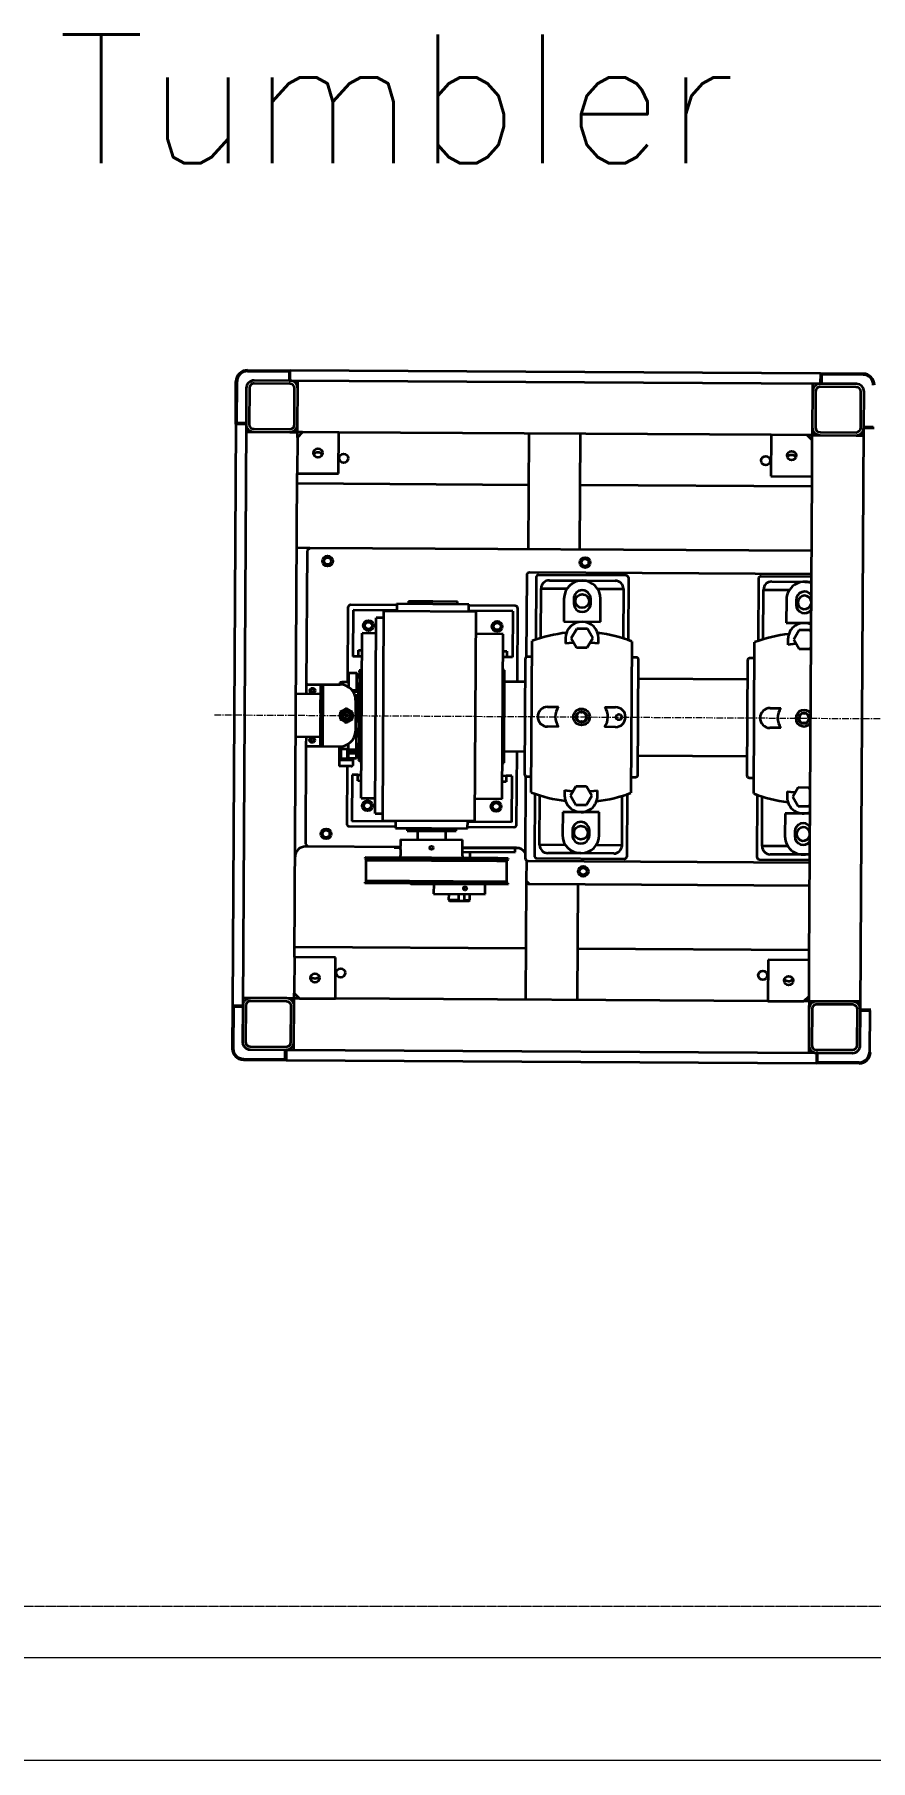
# Model space of a CAD drawing. Extents: x -59767 to 1106559, y -1290 to 1129522.
# Drawn here: x 68563 to 70187, y 589379 to 592732 of the extents above; entities that cross this region are included whole.
import ezdxf

# ---------------------------------------------------------------- set-up
doc = ezdxf.new("R2010")
doc.units = 0
doc.linetypes.add('CENTER', pattern=[2, 1.25, -0.25, 0.25, -0.25])
doc.linetypes.add('CENTERX2', pattern=[20.32, 12.7, -2.54, 2.54, -2.54])
doc.layers.get('0').update_dxf_attribs({"linetype": 'CONTINUOUS', "lineweight": 9})
for name, color, linetype, lineweight in [('CENTER', 1, 'CENTER', 9), ('TEXT', 3, 'CONTINUOUS', 9), ('WALL_200', 3, 'CONTINUOUS', 9), ('중간선', 5, 'CONTINUOUS', 9), ('중심선', 1, 'CENTER', 9)]:
    doc.layers.add(name, color=color, linetype=linetype, lineweight=lineweight)
doc.styles.get("Standard").update_dxf_attribs({"font": 'romans.shx', "bigfont": 'whtgtxt.shx'})

# ---------------------------------------------------------------- blocks, each defined once
blk = doc.blocks.new('A$C43207309')
at = {"linetype": 'Continuous', "lineweight": 35}
for p, q in [((1855.6, 1597), (1855.6, 1678)), ((1875.6, 1700), (1958.6, 1700)), ((1875.6, 1698), (1956.6, 1698)), ((1958.6, 1680), (1888.6, 1680)), ((1956.6, 1698), (1956.6, 1680)), ((1956.6, 1680), (1958.6, 1680)), ((2988.6, 1700), (1958.6, 1700)), ((1958.6, 1680), (1958.6, 1700)), ((2988.6, 1680), (1958.6, 1680)), ((1973.6, 1665), (1973.6, 1680)), ((2973.6, 1680), (2973.6, 1665)), ((2988.6, 1680), (2988.6, 1700)), ((3071.6, 1700), (2988.6, 1700)), ((2990.6, 1680), (2988.6, 1680)), ((3058.6, 1680), (2988.6, 1680)), ((3071.6, 1698), (2990.6, 1698)), ((2990.6, 1698), (2990.6, 1680)), ((3091.6, 1597), (3091.6, 1678)), ((3093.6, 1595), (3093.6, 1678)), ((1873.6, 1665), (1873.6, 1595)), ((1879.6, 1665), (1879.6, 1595)), ((1958.6, 1674), (1888.6, 1674)), ((1967.6, 1595), (1967.6, 1665)), ((1973.6, 1595), (1973.6, 1665)), ((2973.6, 1665), (2973.6, 1595)), ((2979.6, 1665), (2979.6, 1595)), ((3058.6, 1674), (2988.6, 1674)), ((3067.6, 1595), (3067.6, 1665)), ((3073.6, 1595), (3073.6, 1665)), ((1873.6, 1595), (1853.6, 1595)), ((1873.6, 1597), (1855.6, 1597)), ((1873.6, 1595), (1873.6, 1597)), ((1873.6, 1595), (1873.6, 465)), ((1873.6, 1580), (1888.6, 1580)), ((1888.6, 1586), (1958.6, 1586)), ((1888.6, 1580), (1958.6, 1580)), ((1958.6, 1580), (1973.6, 1580)), ((1973.6, 1580), (1973.6, 1595)), ((1983.6, 1580), (1973.6, 1570)), ((1973.6, 1580), (1983.6, 1580)), ((1973.6, 1580), (1973.6, 1570)), ((2053.6, 1580), (1983.6, 1580)), ((2053.6, 1500), (2053.6, 1580)), ((2053.6, 1580), (2893.6, 1580)), ((2423.6, 1580), (2423.6, 1355)), ((2523.6, 1580), (2523.6, 1350)), ((2893.6, 1580), (2893.6, 1500)), ((2963.6, 1580), (2893.6, 1580)), ((2973.6, 1570), (2963.6, 1580)), ((2963.6, 1580), (2973.6, 1580)), ((2973.6, 1595), (2973.6, 1580)), ((2973.6, 1580), (2973.6, 1570)), ((2973.6, 1580), (2988.6, 1580)), ((2988.6, 1586), (3058.6, 1586)), ((2988.6, 1580), (3058.6, 1580)), ((3058.6, 1580), (3073.6, 1580)), ((3073.6, 1595), (3073.6, 1597)), ((3073.6, 1597), (3091.6, 1597)), ((3073.6, 465), (3073.6, 1595)), ((3073.6, 1595), (3093.6, 1595)), ((3093.6, 465), (3093.6, 1595)), ((1973.6, 1570), (1973.6, 1500)), ((2973.6, 1500), (2973.6, 1570)), ((1973.6, 1500), (2053.6, 1500)), ((1973.6, 1500), (1973.6, 560)), ((2423.6, 1480), (1973.6, 1480)), ((2973.6, 1480), (2523.6, 1480)), ((2893.6, 1500), (2973.6, 1500)), ((2973.6, 1500), (2973.6, 560)), ((2604, 1375.5), (2604, 1356)), ((2702.8, 1375.5), (2604, 1375.5)), ((2634.9, 1388.5), (2633.4, 1387)), ((2633.4, 1387), (2633.4, 1375.5)), ((2643.8, 1387), (2633.4, 1387)), ((2644.2, 1388.5), (2634.9, 1388.5)), ((2643.8, 1387), (2643.8, 1375.5)), ((2644.7, 1388.5), (2644.2, 1388.5)), ((2644.7, 1375.5), (2644.7, 1388.5)), ((2655.9, 1388.5), (2644.7, 1388.5)), ((2655.5, 1375.5), (2655.5, 1387)), ((2674.7, 1387), (2655.5, 1387)), ((2673.2, 1388.5), (2655.9, 1388.5)), ((2674.7, 1387), (2673.2, 1388.5)), ((2674.7, 1375.5), (2674.7, 1387)), ((2704, 1375.5), (2702.8, 1375.5)), ((2704, 1356), (2704, 1375.5)), ((2518.6, 1355), (1973.6, 1355)), ((2523.6, 1350), (2518.6, 1355)), ((2523.6, 1350), (2523.6, 1309.6)), ((2559.6, 1356), (2559, 1354.1)), ((2559, 1354.1), (2563.1, 1353)), ((2559, 1354.1), (2579.4, 1354.1)), ((2748.5, 1356), (2559.6, 1356)), ((2561.9, 1350.5), (2561.9, 1310.5)), ((2581.5, 1350.5), (2561.9, 1350.5)), ((2561.9, 1350.5), (2561.9, 1350.5)), ((2563.1, 1353), (2563.1, 1350.5)), ((2563.1, 1353), (2563.3, 1353)), ((2563.1, 1353), (2563.1, 1353)), ((2563.3, 1353), (2563.3, 1350.5)), ((2563.3, 1353), (2563.4, 1353)), ((2563.4, 1353), (2564.3, 1353)), ((2564.3, 1353), (2564.3, 1350.5)), ((2564.3, 1353), (2564.5, 1353)), ((2564.5, 1353), (2565.9, 1353)), ((2565.9, 1353), (2565.9, 1350.5)), ((2565.9, 1353), (2566.2, 1353)), ((2566.2, 1353), (2568.2, 1353)), ((2568.2, 1353), (2568.2, 1350.5)), ((2568.2, 1353), (2568.7, 1353)), ((2568.7, 1353), (2571.2, 1353)), ((2571.1, 1353), (2571.1, 1350.5)), ((2571.2, 1353), (2571.7, 1353)), ((2571.7, 1353), (2574.7, 1353)), ((2574.7, 1353), (2574.7, 1350.5)), ((2574.7, 1353), (2575.4, 1353)), ((2575.4, 1353), (2578.9, 1353)), ((2578.8, 1353), (2578.8, 1350.5)), ((2578.9, 1353), (2579.7, 1353)), ((2579.8, 1355.5), (2579.3, 1353.6)), ((2579.3, 1353.6), (2583.2, 1352.5)), ((2579.3, 1353.6), (2708.6, 1353.6)), ((2579.7, 1353), (2581.4, 1353)), ((2579.8, 1355.5), (2708.6, 1355.5)), ((2835.8, 1350.5), (2581.5, 1350.5)), ((2583.2, 1352.5), (2708.6, 1352.5)), ((2583.3, 1352.5), (2583.3, 1350.5)), ((2583.3, 1352.5), (2583.3, 1350.5)), ((2583.4, 1350.5), (2583.4, 1352.5)), ((2583.6, 1352.5), (2583.6, 1350.5)), ((2584.1, 1350.5), (2584.1, 1352.5)), ((2584.5, 1352.5), (2584.5, 1350.5)), ((2585.3, 1350.5), (2585.3, 1352.5)), ((2585.8, 1352.5), (2585.8, 1350.5)), ((2586.9, 1350.5), (2586.9, 1352.5)), ((2587.7, 1352.5), (2587.7, 1350.5)), ((2589.1, 1350.5), (2589.1, 1352.5)), ((2590, 1352.5), (2590, 1350.5)), ((2591.7, 1350.5), (2591.7, 1352.5)), ((2592.8, 1352.5), (2592.8, 1350.5)), ((2594.8, 1350.5), (2594.8, 1352.5)), ((2596.1, 1352.5), (2596.1, 1350.5)), ((2598.4, 1350.5), (2598.4, 1352.5)), ((2599.8, 1352.5), (2599.8, 1350.5)), ((2602.4, 1350.5), (2602.4, 1352.5)), ((2604, 1352.5), (2604, 1350.5)), ((2606.8, 1350.5), (2606.8, 1352.5)), ((2608.6, 1352.5), (2608.6, 1350.5)), ((2611.5, 1350.5), (2611.5, 1352.5)), ((2611.6, 1350.5), (2611.6, 1352.5)), ((2613.6, 1352.5), (2613.6, 1350.5)), ((2616.5, 1350.5), (2616.5, 1352.5)), ((2616.9, 1350.5), (2616.9, 1352.5)), ((2618.9, 1352.5), (2618.9, 1350.5)), ((2621.8, 1350.5), (2621.8, 1352.5)), ((2622.5, 1350.5), (2622.5, 1352.5)), ((2624.7, 1352.5), (2624.7, 1350.5)), ((2627.4, 1350.5), (2627.4, 1352.5)), ((2628.4, 1350.5), (2628.4, 1352.5)), ((2630.7, 1352.5), (2630.7, 1350.5)), ((2633.4, 1350.5), (2633.4, 1352.5)), ((2634.7, 1350.5), (2634.7, 1352.5)), ((2637.1, 1352.5), (2637.1, 1350.5)), ((2639.7, 1350.5), (2639.7, 1352.5)), ((2641.3, 1350.5), (2641.3, 1352.5)), ((2643.8, 1352.5), (2643.8, 1350.5)), ((2646.3, 1350.5), (2646.3, 1352.5)), ((2648.1, 1350.5), (2648.1, 1352.5)), ((2650.7, 1352.5), (2650.7, 1350.5)), ((2653.1, 1350.5), (2653.1, 1352.5)), ((2655.2, 1350.5), (2655.2, 1352.5)), ((2657.9, 1352.5), (2657.9, 1350.5)), ((2660.1, 1350.5), (2660.1, 1352.5)), ((2662.4, 1350.5), (2662.4, 1352.5)), ((2662.5, 1350.5), (2662.5, 1352.5)), ((2665.3, 1352.5), (2665.3, 1350.5)), ((2667.4, 1350.5), (2667.4, 1352.5)), ((2669.7, 1350.5), (2669.7, 1352.5)), ((2670, 1350.5), (2670, 1352.5)), ((2672.8, 1352.5), (2672.8, 1350.5)), ((2674.8, 1350.5), (2674.8, 1352.5)), ((2677.2, 1350.5), (2677.2, 1352.5)), ((2677.6, 1350.5), (2677.6, 1352.5)), ((2680.5, 1352.5), (2680.5, 1350.5)), ((2682.3, 1350.5), (2682.3, 1352.5)), ((2684.8, 1350.5), (2684.8, 1352.5)), ((2685.4, 1350.5), (2685.4, 1352.5)), ((2688.3, 1352.5), (2688.3, 1350.5)), ((2690, 1350.5), (2690, 1352.5)), ((2692.4, 1350.5), (2692.4, 1352.5)), ((2693.3, 1350.5), (2693.3, 1352.5)), ((2696.2, 1352.5), (2696.2, 1350.5)), ((2697.7, 1350.5), (2697.7, 1352.5)), ((2700.2, 1350.5), (2700.2, 1352.5)), ((2701.2, 1350.5), (2701.2, 1352.5)), ((2704.2, 1352.5), (2704.2, 1350.5)), ((2705.4, 1350.5), (2705.4, 1352.5)), ((2707.9, 1350.5), (2707.9, 1352.5)), ((2708.6, 1355.5), (2837.4, 1355.5)), ((2708.6, 1353.6), (2838, 1353.6)), ((2708.6, 1352.5), (2834, 1352.5)), ((2709.1, 1350.5), (2709.1, 1352.5)), ((2712.1, 1352.5), (2712.1, 1350.5)), ((2713.2, 1350.5), (2713.2, 1352.5)), ((2715.7, 1350.5), (2715.7, 1352.5)), ((2717.1, 1350.5), (2717.1, 1352.5)), ((2720.1, 1352.5), (2720.1, 1350.5)), ((2721, 1350.5), (2721, 1352.5)), ((2723.5, 1350.5), (2723.5, 1352.5)), ((2725, 1350.5), (2725, 1352.5)), ((2727.9, 1352.5), (2727.9, 1350.5)), ((2728.7, 1350.5), (2728.7, 1352.5)), ((2731.1, 1350.5), (2731.1, 1352.5)), ((2732.8, 1350.5), (2732.8, 1352.5)), ((2735.8, 1352.5), (2735.8, 1350.5)), ((2736.3, 1350.5), (2736.3, 1352.5)), ((2738.7, 1350.5), (2738.7, 1352.5)), ((2740.6, 1350.5), (2740.6, 1352.5)), ((2743.5, 1352.5), (2743.5, 1350.5)), ((2743.8, 1350.5), (2743.8, 1352.5)), ((2746.2, 1350.5), (2746.2, 1352.5)), ((2748.2, 1350.5), (2748.2, 1352.5)), ((2748.7, 1355.5), (2748.5, 1356)), ((2751, 1352.5), (2751, 1350.5)), ((2751.2, 1350.5), (2751.2, 1352.5)), ((2753.5, 1350.5), (2753.5, 1352.5)), ((2755.7, 1350.5), (2755.7, 1352.5)), ((2758.4, 1352.5), (2758.4, 1350.5)), ((2760.7, 1350.5), (2760.7, 1352.5)), ((2763, 1350.5), (2763, 1352.5)), ((2765.6, 1352.5), (2765.6, 1350.5)), ((2767.6, 1350.5), (2767.6, 1352.5)), ((2770, 1350.5), (2770, 1352.5)), ((2772.6, 1352.5), (2772.6, 1350.5)), ((2774.3, 1350.5), (2774.3, 1352.5)), ((2776.8, 1350.5), (2776.8, 1352.5)), ((2779.3, 1352.5), (2779.3, 1350.5)), ((2780.7, 1350.5), (2780.7, 1352.5)), ((2783.4, 1350.5), (2783.4, 1352.5)), ((2785.7, 1352.5), (2785.7, 1350.5)), ((2786.9, 1350.5), (2786.9, 1352.5)), ((2789.6, 1350.5), (2789.6, 1352.5)), ((2791.8, 1352.5), (2791.8, 1350.5)), ((2792.7, 1350.5), (2792.7, 1352.5)), ((2795.5, 1350.5), (2795.5, 1352.5)), ((2797.6, 1352.5), (2797.6, 1350.5)), ((2798.2, 1350.5), (2798.2, 1352.5)), ((2801.1, 1350.5), (2801.1, 1352.5)), ((2803, 1352.5), (2803, 1350.5)), ((2803.3, 1350.5), (2803.3, 1352.5)), ((2806.2, 1350.5), (2806.2, 1352.5)), ((2808.1, 1352.5), (2808.1, 1350.5)), ((2811, 1350.5), (2811, 1352.5)), ((2812.7, 1352.5), (2812.7, 1350.5)), ((2815.4, 1350.5), (2815.4, 1352.5)), ((2817, 1352.5), (2817, 1350.5)), ((2819.4, 1350.5), (2819.4, 1352.5)), ((2820.7, 1352.5), (2820.7, 1350.5)), ((2822.9, 1350.5), (2822.9, 1352.5)), ((2824.1, 1352.5), (2824.1, 1350.5)), ((2825.9, 1350.5), (2825.9, 1352.5)), ((2826.9, 1352.5), (2826.9, 1350.5)), ((2828.5, 1350.5), (2828.5, 1352.5)), ((2829.3, 1352.5), (2829.3, 1350.5)), ((2830.6, 1350.5), (2830.6, 1352.5)), ((2831.2, 1352.5), (2831.2, 1350.5)), ((2832.2, 1350.5), (2832.2, 1352.5)), ((2832.6, 1352.5), (2832.6, 1350.5)), ((2833.3, 1350.5), (2833.3, 1352.5)), ((2833.6, 1352.5), (2833.6, 1350.5)), ((2833.9, 1350.5), (2833.9, 1352.5)), ((2834, 1352.5), (2838, 1353.6)), ((2834, 1352.5), (2834, 1350.5)), ((2835.8, 1310.5), (2835.8, 1350.5)), ((2838, 1353.6), (2837.4, 1355.5)), ((2521.6, 1310), (1973.6, 1310)), ((2563.1, 1309), (2559, 1307.9)), ((2559, 1307.9), (2559.6, 1306)), ((2581.1, 1307.9), (2559, 1307.9)), ((2581.5, 1310.5), (2561.9, 1310.5)), ((2561.9, 1310.5), (2561.9, 1310.5)), ((2563.1, 1310.5), (2563.1, 1309)), ((2563.1, 1309), (2563.1, 1309)), ((2563.3, 1309), (2563.1, 1309)), ((2563.3, 1310.5), (2563.3, 1309)), ((2563.3, 1309), (2563.4, 1309)), ((2564.3, 1309), (2563.4, 1309)), ((2564.3, 1310.5), (2564.3, 1309)), ((2564.3, 1309), (2564.5, 1309)), ((2565.9, 1309), (2564.5, 1309)), ((2565.9, 1310.5), (2565.9, 1309)), ((2565.9, 1309), (2566.2, 1309)), ((2568.2, 1309), (2566.2, 1309)), ((2568.2, 1310.5), (2568.2, 1309)), ((2568.2, 1309), (2568.7, 1309)), ((2571.2, 1309), (2568.7, 1309)), ((2571.1, 1310.5), (2571.1, 1309)), ((2571.2, 1309), (2571.7, 1309)), ((2574.7, 1309), (2571.7, 1309)), ((2574.7, 1310.5), (2574.7, 1309)), ((2574.7, 1309), (2575.4, 1309)), ((2578.9, 1309), (2575.4, 1309)), ((2578.8, 1310.5), (2578.8, 1309)), ((2578.9, 1309), (2579.7, 1309)), ((2583.2, 1308.5), (2579.3, 1307.4)), ((2583.3, 1309), (2579.7, 1309)), ((2835.8, 1310.5), (2581.5, 1310.5)), ((2583.2, 1308.5), (2708.6, 1308.5)), ((2583.3, 1310.5), (2583.3, 1308.5)), ((2583.3, 1310.5), (2583.3, 1308.5)), ((2583.4, 1308.5), (2583.4, 1310.5)), ((2583.6, 1310.5), (2583.6, 1308.5)), ((2584.1, 1308.5), (2584.1, 1310.5)), ((2584.5, 1310.5), (2584.5, 1308.5)), ((2585.3, 1308.5), (2585.3, 1310.5)), ((2585.8, 1310.5), (2585.8, 1308.5)), ((2586.9, 1308.5), (2586.9, 1310.5)), ((2587.7, 1310.5), (2587.7, 1308.5)), ((2589.1, 1308.5), (2589.1, 1310.5)), ((2590, 1310.5), (2590, 1308.5)), ((2591.7, 1308.5), (2591.7, 1310.5)), ((2592.8, 1310.5), (2592.8, 1308.5)), ((2594.8, 1308.5), (2594.8, 1310.5)), ((2596.1, 1310.5), (2596.1, 1308.5)), ((2598.4, 1308.5), (2598.4, 1310.5)), ((2599.8, 1310.5), (2599.8, 1308.5)), ((2602.4, 1308.5), (2602.4, 1310.5)), ((2604, 1310.5), (2604, 1308.5)), ((2606.8, 1308.5), (2606.8, 1310.5)), ((2608.6, 1310.5), (2608.6, 1308.5)), ((2611.5, 1308.5), (2611.5, 1310.5)), ((2611.6, 1308.5), (2611.6, 1310.5)), ((2613.6, 1310.5), (2613.6, 1308.5)), ((2616.5, 1308.5), (2616.5, 1310.5)), ((2616.9, 1308.5), (2616.9, 1310.5)), ((2618.9, 1310.5), (2618.9, 1308.5)), ((2621.8, 1308.5), (2621.8, 1310.5)), ((2622.5, 1308.5), (2622.5, 1310.5)), ((2624.7, 1310.5), (2624.7, 1308.5)), ((2627.4, 1308.5), (2627.4, 1310.5)), ((2628.4, 1308.5), (2628.4, 1310.5)), ((2630.7, 1310.5), (2630.7, 1308.5)), ((2633.4, 1308.5), (2633.4, 1310.5)), ((2634.7, 1308.5), (2634.7, 1310.5)), ((2637.1, 1310.5), (2637.1, 1308.5)), ((2639.7, 1308.5), (2639.7, 1310.5)), ((2641.3, 1308.5), (2641.3, 1310.5)), ((2643.8, 1310.5), (2643.8, 1308.5)), ((2646.3, 1308.5), (2646.3, 1310.5)), ((2648.1, 1308.5), (2648.1, 1310.5)), ((2650.7, 1310.5), (2650.7, 1308.5)), ((2653.1, 1308.5), (2653.1, 1310.5)), ((2655.2, 1308.5), (2655.2, 1310.5)), ((2657.9, 1310.5), (2657.9, 1308.5)), ((2660.1, 1308.5), (2660.1, 1310.5)), ((2662.4, 1308.5), (2662.4, 1310.5)), ((2662.5, 1308.5), (2662.5, 1310.5)), ((2665.3, 1310.5), (2665.3, 1308.5)), ((2667.4, 1308.5), (2667.4, 1310.5)), ((2669.7, 1308.5), (2669.7, 1310.5)), ((2670, 1308.5), (2670, 1310.5)), ((2672.8, 1310.5), (2672.8, 1308.5)), ((2674.8, 1308.5), (2674.8, 1310.5)), ((2677.2, 1308.5), (2677.2, 1310.5)), ((2677.6, 1308.5), (2677.6, 1310.5)), ((2680.5, 1310.5), (2680.5, 1308.5)), ((2682.3, 1308.5), (2682.3, 1310.5)), ((2684.8, 1308.5), (2684.8, 1310.5)), ((2685.4, 1308.5), (2685.4, 1310.5)), ((2688.3, 1310.5), (2688.3, 1308.5)), ((2690, 1308.5), (2690, 1310.5)), ((2692.4, 1308.5), (2692.4, 1310.5)), ((2693.3, 1308.5), (2693.3, 1310.5)), ((2696.2, 1310.5), (2696.2, 1308.5)), ((2697.7, 1308.5), (2697.7, 1310.5)), ((2700.2, 1308.5), (2700.2, 1310.5)), ((2701.2, 1308.5), (2701.2, 1310.5)), ((2704.2, 1310.5), (2704.2, 1308.5)), ((2705.4, 1308.5), (2705.4, 1310.5)), ((2707.9, 1308.5), (2707.9, 1310.5)), ((2708.6, 1308.5), (2834, 1308.5)), ((2709.1, 1308.5), (2709.1, 1310.5)), ((2712.1, 1310.5), (2712.1, 1308.5)), ((2713.2, 1308.5), (2713.2, 1310.5)), ((2715.7, 1308.5), (2715.7, 1310.5)), ((2717.1, 1308.5), (2717.1, 1310.5)), ((2720.1, 1310.5), (2720.1, 1308.5)), ((2721, 1308.5), (2721, 1310.5)), ((2723.5, 1308.5), (2723.5, 1310.5)), ((2725, 1308.5), (2725, 1310.5)), ((2727.9, 1310.5), (2727.9, 1308.5)), ((2728.7, 1308.5), (2728.7, 1310.5)), ((2731.1, 1308.5), (2731.1, 1310.5)), ((2732.8, 1308.5), (2732.8, 1310.5)), ((2735.8, 1310.5), (2735.8, 1308.5)), ((2736.3, 1308.5), (2736.3, 1310.5)), ((2738.7, 1308.5), (2738.7, 1310.5)), ((2740.6, 1308.5), (2740.6, 1310.5)), ((2743.5, 1310.5), (2743.5, 1308.5)), ((2743.8, 1308.5), (2743.8, 1310.5)), ((2746.2, 1308.5), (2746.2, 1310.5)), ((2748.2, 1308.5), (2748.2, 1310.5)), ((2751, 1310.5), (2751, 1308.5)), ((2751.2, 1308.5), (2751.2, 1310.5)), ((2753.5, 1308.5), (2753.5, 1310.5)), ((2755.7, 1308.5), (2755.7, 1310.5)), ((2758.4, 1310.5), (2758.4, 1308.5)), ((2760.7, 1308.5), (2760.7, 1310.5)), ((2763, 1308.5), (2763, 1310.5)), ((2765.6, 1310.5), (2765.6, 1308.5)), ((2767.6, 1308.5), (2767.6, 1310.5)), ((2770, 1308.5), (2770, 1310.5)), ((2772.6, 1310.5), (2772.6, 1308.5)), ((2774.3, 1308.5), (2774.3, 1310.5)), ((2776.8, 1308.5), (2776.8, 1310.5)), ((2779.3, 1310.5), (2779.3, 1308.5)), ((2780.7, 1308.5), (2780.7, 1310.5)), ((2783.4, 1308.5), (2783.4, 1310.5)), ((2785.7, 1310.5), (2785.7, 1308.5)), ((2786.9, 1308.5), (2786.9, 1310.5)), ((2789.6, 1308.5), (2789.6, 1310.5)), ((2791.8, 1310.5), (2791.8, 1308.5)), ((2792.7, 1308.5), (2792.7, 1310.5)), ((2795.5, 1308.5), (2795.5, 1310.5)), ((2797.6, 1310.5), (2797.6, 1308.5)), ((2798.2, 1308.5), (2798.2, 1310.5)), ((2801.1, 1308.5), (2801.1, 1310.5)), ((2803, 1310.5), (2803, 1308.5)), ((2803.3, 1308.5), (2803.3, 1310.5)), ((2806.2, 1308.5), (2806.2, 1310.5)), ((2808.1, 1310.5), (2808.1, 1308.5)), ((2811, 1308.5), (2811, 1310.5)), ((2812.7, 1310.5), (2812.7, 1308.5)), ((2815.4, 1308.5), (2815.4, 1310.5)), ((2817, 1310.5), (2817, 1308.5)), ((2819.4, 1308.5), (2819.4, 1310.5)), ((2820.7, 1310.5), (2820.7, 1308.5)), ((2822.9, 1308.5), (2822.9, 1310.5)), ((2824.1, 1310.5), (2824.1, 1308.5)), ((2825.9, 1308.5), (2825.9, 1310.5)), ((2826.9, 1310.5), (2826.9, 1308.5)), ((2828.5, 1308.5), (2828.5, 1310.5)), ((2829.3, 1310.5), (2829.3, 1308.5)), ((2830.6, 1308.5), (2830.6, 1310.5)), ((2831.2, 1310.5), (2831.2, 1308.5)), ((2832.2, 1308.5), (2832.2, 1310.5)), ((2832.6, 1310.5), (2832.6, 1308.5)), ((2833.3, 1308.5), (2833.3, 1310.5)), ((2833.6, 1310.5), (2833.6, 1308.5)), ((2833.9, 1308.5), (2833.9, 1310.5)), ((2834, 1310.5), (2834, 1308.5)), ((2838, 1307.4), (2834, 1308.5)), ((2071.6, 1305), (1973.6, 1305)), ((1973.6, 1295), (1986.6, 1295)), ((1986.6, 1295), (2050.6, 1295)), ((2016.2, 1279.1), (2066.6, 1279.1)), ((2066.6, 1279.1), (2066.6, 1182.9)), ((2076.6, 1179.6), (2076.6, 1300)), ((2328.6, 1300), (2328.6, 1179.6)), ((2503.6, 1305), (2333.6, 1305)), ((2338.6, 1279.1), (2338.6, 1182.7)), ((2338.6, 1279.1), (2389, 1279.1)), ((2354.6, 1295), (2418.6, 1295)), ((2418.6, 1295), (2482.6, 1295)), ((2448.2, 1279.1), (2498.6, 1279.1)), ((2498.6, 1279.1), (2498.6, 1182.9)), ((2508.6, 1179.6), (2508.6, 1300)), ((2526.6, 1145.5), (2526.6, 1305)), ((2648.6, 1286), (2537.4, 1286)), ((2543.6, 1285), (2648.6, 1285)), ((2546.1, 1293.4), (2546.1, 1286)), ((2648.6, 1293.4), (2546.1, 1293.4)), ((2559.6, 1306), (2579.7, 1306)), ((2579.3, 1307.4), (2579.8, 1305.5)), ((2579.3, 1307.4), (2708.6, 1307.4)), ((2579.8, 1305.5), (2708.6, 1305.5)), ((2633.4, 1305.5), (2633.4, 1293.4)), ((2648.6, 1301), (2648.6, 1270)), ((2708.6, 1307.4), (2838, 1307.4)), ((2708.6, 1305.5), (2837.4, 1305.5)), ((2768.5, 1285), (2948.6, 1285)), ((2768.6, 1289.4), (2768.6, 1301)), ((2781, 1286), (2768.6, 1286)), ((2768.6, 1270), (2768.6, 1282.6)), ((2781.2, 1285), (2781, 1286)), ((2837.4, 1305.5), (2838, 1307.4)), ((2953.6, 1280), (2948.6, 1285)), ((2948.6, 1285), (2953.6, 1285)), ((2953.6, 1087), (2953.6, 1280)), ((2003.1, 1250.5), (2003.1, 1259.5)), ((2022.1, 1215.1), (2022.1, 1259.5)), ((2383.1, 1259.5), (2383.1, 1215.1)), ((2402.1, 1259.5), (2402.1, 1250.5)), ((2435.1, 1250.5), (2435.1, 1259.5)), ((2454.1, 1215.1), (2454.1, 1259.5)), ((2638.6, 1245), (2548.6, 1245)), ((2638.6, 1248), (2638.6, 1233.2)), ((2708.6, 1248), (2638.6, 1248)), ((2768.6, 1270), (2648.6, 1270)), ((2661.1, 1253), (2661.1, 1248)), ((2708.6, 1253), (2661.1, 1253)), ((2681.1, 1270), (2681.1, 1253)), ((2756.1, 1253), (2708.6, 1253)), ((2778.6, 1248), (2708.6, 1248)), ((2736.1, 1253), (2736.1, 1270)), ((2756.1, 1248), (2756.1, 1253)), ((2778.6, 1233.2), (2778.6, 1248)), ((2868.6, 1245), (2778.6, 1245)), ((1973.6, 1215.1), (2022.1, 1215.1)), ((2383.1, 1215.1), (2454.1, 1215.1)), ((2543.6, 1240), (2543.6, 1097.5)), ((2553.6, 1235), (2638.6, 1235)), ((2553.6, 1145), (2553.6, 1235)), ((2803.6, 1233.2), (2624.6, 1233.2)), ((2624.6, 1233.2), (2624.6, 826.8)), ((2778.6, 1235), (2863.6, 1235)), ((2803.6, 1233.2), (2803.6, 826.8)), ((2818.6, 1220), (2803.6, 1220)), ((2818.6, 1220), (2818.6, 840)), ((2863.6, 1145), (2863.6, 1235)), ((2873.6, 1128.1), (2873.6, 1240)), ((1976.2, 1201), (1973.6, 1196.5)), ((1997, 1201), (1976.2, 1201)), ((2007.4, 1183), (1997, 1201)), ((1997, 1165), (2007.4, 1183)), ((2018.6, 1172.6), (2018.6, 1183)), ((2083.4, 1177.1), (2083.4, 882.9)), ((2321.8, 882.9), (2321.8, 1177.1)), ((2386.6, 1183), (2386.6, 1172.6)), ((2408.2, 1201), (2397.8, 1183)), ((2397.8, 1183), (2408.2, 1165)), ((2429, 1201), (2408.2, 1201)), ((2439.4, 1183), (2429, 1201)), ((2429, 1165), (2439.4, 1183)), ((2450.6, 1172.6), (2450.6, 1183)), ((2515.4, 1177.1), (2515.4, 882.9)), ((2624.6, 1190), (2571.6, 1190)), ((2571.6, 1190), (2571.6, 870)), ((2845.6, 1190), (2818.6, 1190)), ((2845.6, 1190), (2845.6, 870)), ((1973.6, 1169.5), (1976.2, 1165)), ((1976.2, 1165), (1997, 1165)), ((2092.2, 1146.3), (2083.4, 1146.3)), ((2096.6, 918.2), (2096.6, 1141.9)), ((2308.6, 1141.9), (2308.6, 918.2)), ((2321.8, 1146.3), (2313, 1146.3)), ((2408.2, 1165), (2429, 1165)), ((2524.2, 1146.3), (2515.4, 1146.3)), ((2528.6, 918.2), (2528.6, 1141.9)), ((2553.6, 1145), (2564.6, 1145)), ((2564.6, 1145), (2564.6, 1157)), ((2564.6, 1157), (2571.6, 1157)), ((2571.6, 1145), (2564.6, 1145)), ((2845.6, 1157), (2852.6, 1157)), ((2852.6, 1145), (2845.6, 1145)), ((2852.6, 1157), (2852.6, 1145)), ((2852.6, 1145), (2863.6, 1145)), ((2571.6, 1120), (2568.6, 1120)), ((2568.6, 1120), (2568.6, 940)), ((2848.6, 1120), (2845.6, 1120)), ((2848.6, 1120), (2848.6, 940)), ((2848.6, 1117.4), (2850.6, 1117.4)), ((2850.6, 1116), (2848.6, 1116)), ((2848.6, 1113), (2850.6, 1113)), ((2850.6, 1117.4), (2850.6, 1116)), ((2850.6, 1113), (2850.6, 1116)), ((2850.6, 1113), (2850.6, 1104.4)), ((2855.3, 1112.5), (2850.6, 1104.5)), ((2871.6, 1112.5), (2855.3, 1112.5)), ((2855.3, 1112.5), (2855.3, 1102.8)), ((2862.6, 1117.8), (2862.6, 1127)), ((2862.6, 1114.8), (2862.6, 1117.8)), ((2865.6, 1128.1), (2888.8, 1128.1)), ((2865.6, 1116.6), (2888.8, 1116.6)), ((2865.6, 1113.7), (2885.6, 1113.7)), ((2871.6, 1102.8), (2871.6, 1112.5)), ((2873.6, 1094.9), (2873.6, 1113.7)), ((2885.6, 1089.9), (2885.6, 1113.7)), ((2888.8, 1116.6), (2888.8, 1128.1)), ((2888.8, 1090), (2888.8, 1116.6)), ((2308.6, 1104.5), (2096.6, 1104.5)), ((2568.6, 1097.5), (2528.6, 1097.5)), ((2850.6, 1104.4), (2848.6, 1104.4)), ((2848.6, 1097.4), (2850.6, 1097.4)), ((2850.6, 1087.3), (2848.6, 1087.3)), ((2850.6, 1082.7), (2848.6, 1082.7)), ((2850.6, 1097.4), (2850.6, 1104.4)), ((2850.6, 1097.4), (2850.6, 1087.3)), ((2850.6, 1087.3), (2850.6, 1082.7)), ((2850.6, 1072.6), (2850.6, 1082.7)), ((2855.3, 1102.8), (2852.4, 1098.6)), ((2852.4, 1098.6), (2871.6, 1098.6)), ((2852.4, 1092.1), (2855.3, 1096.4)), ((2871.6, 1102.8), (2855.3, 1102.8)), ((2855.3, 1096.4), (2855.3, 991.2)), ((2855.3, 1096.4), (2871.6, 1096.4)), ((2871.6, 1098.6), (2871.6, 1102.8)), ((2871.6, 1096.4), (2871.6, 1098.6)), ((2871.6, 1085.4), (2871.6, 1096.4)), ((2884.6, 1094.9), (2871.6, 1094.9)), ((2885.6, 1093.9), (2884.6, 1094.9)), ((2884.6, 1089.8), (2884.6, 1094.9)), ((2921.6, 1090), (2887.6, 1090)), ((2921.6, 970), (2921.6, 1090)), ((2950.6, 1090), (2921.6, 1090)), ((2921.6, 1087.2), (2925.6, 1087.2)), ((2925.6, 1087.2), (2925.6, 1034.3)), ((2953.6, 1071.5), (2953.6, 1087)), ((2031.4, 1049.2), (2052.6, 1049.2)), ((2352.6, 1049.2), (2373.8, 1049.2)), ((2463.4, 1049.2), (2484.6, 1049.2)), ((2848.6, 1072.6), (2850.6, 1072.6)), ((2850.6, 1066.3), (2848.6, 1066.3)), ((2850.6, 1053.9), (2848.6, 1053.9)), ((2848.6, 1042.1), (2850.6, 1042.1)), ((2850.6, 1040.3), (2848.6, 1040.3)), ((2850.6, 1072.6), (2850.6, 1066.3)), ((2850.6, 1066.3), (2850.6, 1053.9)), ((2850.6, 1042.1), (2850.6, 1053.9)), ((2850.6, 1042.1), (2850.6, 1040.3)), ((2850.6, 1040.3), (2850.6, 1023.1)), ((2857.6, 1000), (2857.6, 1060)), ((2866.8, 1038.6), (2872.6, 1042)), ((2878.7, 1042), (2875.6, 1043.7)), ((2878.7, 1042), (2884.5, 1038.6)), ((2973.6, 1071.5), (2925.6, 1071.5)), ((2052.6, 1010.8), (2031.4, 1010.8)), ((2373.8, 1010.8), (2352.6, 1010.8)), ((2484.6, 1010.8), (2463.4, 1010.8)), ((2848.6, 1023.1), (2850.6, 1023.1)), ((2850.6, 1021.9), (2848.6, 1021.9)), ((2848.6, 1010), (2850.6, 1010)), ((2850.6, 1023.1), (2850.6, 1021.9)), ((2850.6, 1010), (2850.6, 1021.9)), ((2850.6, 1010), (2850.6, 996.7)), ((2866.8, 1038.6), (2863.7, 1036.9)), ((2863.7, 1036.9), (2863.7, 1033.4)), ((2863.7, 1026.6), (2863.7, 1033.4)), ((2863.7, 1026.6), (2863.7, 1023.1)), ((2872.6, 1018), (2866.8, 1021.4)), ((2872.6, 1018), (2875.6, 1016.3)), ((2884.5, 1021.4), (2878.7, 1018)), ((2884.5, 1021.4), (2887.5, 1023.1)), ((2887.5, 1033.4), (2887.5, 1036.9)), ((2887.5, 1033.4), (2887.5, 1026.6)), ((2887.5, 1023.1), (2887.5, 1026.6)), ((2921.6, 1034.3), (2925.6, 1034.3)), ((2921.6, 1025.8), (2925.6, 1025.8)), ((2925.6, 1025.8), (2925.6, 1034.3)), ((2925.6, 1025.8), (2925.6, 972.8)), ((2848.6, 996.7), (2850.6, 996.7)), ((2850.6, 990.9), (2848.6, 990.9)), ((2848.6, 980.6), (2850.6, 980.6)), ((2848.6, 974.9), (2850.6, 974.9)), ((2850.6, 996.7), (2850.6, 990.9)), ((2850.6, 980.6), (2850.6, 990.9)), ((2850.6, 980.6), (2850.6, 974.9)), ((2850.6, 974.9), (2850.6, 965.3)), ((2855.3, 991.2), (2852.4, 993.8)), ((2852.4, 993.8), (2852.4, 983.7)), ((2852.4, 983.7), (2855.3, 981)), ((2852.4, 983.7), (2862.5, 983.7)), ((2855.3, 991.2), (2859, 991.2)), ((2855.3, 981), (2855.3, 947.5)), ((2855.3, 981), (2864.4, 981)), ((2871.6, 947.5), (2871.6, 974.6)), ((2921.6, 972.8), (2925.6, 972.8)), ((2925.6, 988.5), (2973.6, 988.5)), ((2953.6, 973), (2953.6, 988.5)), ((2953.6, 710), (2953.6, 973)), ((2096.6, 955.5), (2308.6, 955.5)), ((2528.6, 962.5), (2568.6, 962.5)), ((2543.6, 962.5), (2543.6, 820)), ((2568.6, 940), (2571.6, 940)), ((2845.6, 940), (2848.6, 940)), ((2850.6, 965.3), (2848.6, 965.3)), ((2848.6, 957.8), (2850.6, 957.8)), ((2850.6, 948.4), (2848.6, 948.4)), ((2848.6, 944.8), (2850.6, 944.8)), ((2850.6, 942.5), (2848.6, 942.5)), ((2850.6, 957.8), (2850.6, 965.3)), ((2850.6, 957.8), (2850.6, 948.4)), ((2850.6, 955.5), (2855.3, 947.5)), ((2850.6, 944.8), (2850.6, 948.4)), ((2850.6, 944.8), (2850.6, 942.5)), ((2855.3, 947.5), (2871.6, 947.5)), ((2871.6, 965.1), (2884.6, 965.1)), ((2873.6, 820), (2873.6, 965.1)), ((2884.6, 965.1), (2884.6, 970.2)), ((2884.6, 965.1), (2885.6, 966.1)), ((2885.6, 966), (2885.6, 970.1)), ((2885.6, 966), (2888.8, 966)), ((2921.6, 970), (2887.6, 970)), ((2888.8, 966), (2888.8, 970)), ((2950.6, 970), (2921.6, 970)), ((2083.4, 913.8), (2092.2, 913.8)), ((2313, 913.8), (2321.8, 913.8)), ((2515.4, 913.8), (2524.2, 913.8)), ((2526.6, 755), (2526.6, 914.5)), ((2553.6, 825), (2553.6, 915)), ((2553.6, 915), (2564.6, 915)), ((2564.6, 903), (2564.6, 915)), ((2564.6, 915), (2571.6, 915)), ((2845.6, 915), (2852.6, 915)), ((2852.6, 915), (2852.6, 903)), ((2852.6, 915), (2863.6, 915)), ((2863.6, 825), (2863.6, 915)), ((1976.2, 895), (1973.6, 890.5)), ((1997, 895), (1976.2, 895)), ((2007.4, 877), (1997, 895)), ((1997, 859), (2007.4, 877)), ((2018.6, 877), (2018.6, 887.4)), ((2066.6, 877.3), (2066.6, 780.9)), ((2076.6, 760), (2076.6, 880.4)), ((2328.6, 880.4), (2328.6, 760)), ((2338.6, 780.9), (2338.6, 877.1)), ((2386.6, 887.4), (2386.6, 877)), ((2408.2, 895), (2397.8, 877)), ((2397.8, 877), (2408.2, 859)), ((2429, 895), (2408.2, 895)), ((2439.4, 877), (2429, 895)), ((2429, 859), (2439.4, 877)), ((2450.6, 877), (2450.6, 887.4)), ((2498.6, 877.3), (2498.6, 780.9)), ((2508.6, 760), (2508.6, 880.4)), ((2571.6, 903), (2564.6, 903)), ((2852.6, 903), (2845.6, 903)), ((1973.6, 863.5), (1976.2, 859)), ((2022.1, 844.9), (1973.6, 844.9)), ((1976.2, 859), (1997, 859)), ((2022.1, 800.5), (2022.1, 844.9)), ((2383.1, 844.9), (2383.1, 800.5)), ((2454.1, 844.9), (2383.1, 844.9)), ((2408.2, 859), (2429, 859)), ((2454.1, 800.5), (2454.1, 844.9)), ((2571.6, 870), (2624.6, 870)), ((2803.6, 840), (2818.6, 840)), ((2818.6, 870), (2845.6, 870)), ((2003.1, 800.5), (2003.1, 809.5)), ((2402.1, 809.5), (2402.1, 800.5)), ((2435.1, 800.5), (2435.1, 809.5)), ((2548.6, 815), (2638.6, 815)), ((2553.6, 825), (2638.6, 825)), ((2624.6, 826.8), (2803.6, 826.8)), ((2638.6, 826.8), (2638.6, 812)), ((2708.6, 812), (2638.6, 812)), ((2661.1, 812), (2661.1, 807)), ((2708.6, 807), (2661.1, 807)), ((2778.6, 812), (2708.6, 812)), ((2756.1, 807), (2708.6, 807)), ((2756.1, 807), (2756.1, 812)), ((2778.6, 812), (2778.6, 826.8)), ((2778.6, 825), (2863.6, 825)), ((2778.6, 815), (2868.6, 815)), ((2066.6, 780.9), (2016.2, 780.9)), ((2389, 780.9), (2338.6, 780.9)), ((2498.6, 780.9), (2448.2, 780.9)), ((1986.6, 765), (1973.6, 765)), ((1973.6, 755), (2071.6, 755)), ((1973.6, 750), (2521.6, 750)), ((2050.6, 765), (1986.6, 765)), ((2333.6, 755), (2503.6, 755)), ((2418.6, 765), (2354.6, 765)), ((2482.6, 765), (2418.6, 765)), ((1973.6, 705), (2948.6, 705)), ((2423.6, 705), (2423.6, 480)), ((2523.6, 705), (2523.6, 480)), ((2948.6, 705), (2953.6, 710)), ((2948.6, 705), (2973.6, 705)), ((1973.6, 580), (2423.6, 580)), ((2523.6, 580), (2973.6, 580)), ((2053.6, 560), (1973.6, 560)), ((1973.6, 560), (1973.6, 490)), ((2053.6, 480), (2053.6, 560)), ((2893.6, 560), (2893.6, 480)), ((2973.6, 560), (2893.6, 560)), ((2973.6, 490), (2973.6, 560)), ((1888.6, 480), (1873.6, 480)), ((1958.6, 480), (1888.6, 480)), ((1958.6, 474), (1888.6, 474)), ((1973.6, 480), (1958.6, 480)), ((1973.6, 490), (1983.6, 480)), ((1973.6, 490), (1973.6, 480)), ((1973.6, 480), (1983.6, 480)), ((1973.6, 465), (1973.6, 480)), ((1983.6, 480), (2053.6, 480)), ((2053.6, 480), (2893.6, 480)), ((2893.6, 480), (2963.6, 480)), ((2963.6, 480), (2973.6, 490)), ((2963.6, 480), (2973.6, 480)), ((2973.6, 490), (2973.6, 480)), ((2973.6, 480), (2973.6, 465)), ((2988.6, 480), (2973.6, 480)), ((3058.6, 480), (2988.6, 480)), ((3058.6, 474), (2988.6, 474)), ((3073.6, 480), (3058.6, 480)), ((1873.6, 465), (1853.6, 465)), ((1873.6, 463), (1855.6, 463)), ((1873.6, 465), (1873.6, 463)), ((1873.6, 465), (1873.6, 395)), ((1879.6, 465), (1879.6, 395)), ((1967.6, 395), (1967.6, 465)), ((1973.6, 395), (1973.6, 465)), ((2973.6, 465), (2973.6, 395)), ((2979.6, 465), (2979.6, 395)), ((3067.6, 395), (3067.6, 465)), ((3073.6, 465), (3093.6, 465)), ((3073.6, 465), (3073.6, 463)), ((3073.6, 395), (3073.6, 465)), ((3073.6, 463), (3091.6, 463)), ((3091.6, 463), (3091.6, 382)), ((3093.6, 465), (3093.6, 382)), ((1888.6, 386), (1958.6, 386)), ((1888.6, 380), (1958.6, 380)), ((1956.6, 362), (1956.6, 380)), ((1956.6, 380), (1958.6, 380)), ((1958.6, 360), (1958.6, 380)), ((1958.6, 380), (2988.6, 380)), ((1973.6, 380), (1973.6, 395)), ((2973.6, 395), (2973.6, 380)), ((2988.6, 386), (3058.6, 386)), ((2988.6, 380), (2988.6, 360)), ((2990.6, 380), (2988.6, 380)), ((2988.6, 380), (3058.6, 380)), ((2990.6, 362), (2990.6, 380)), ((1875.6, 362), (1956.6, 362)), ((1875.6, 360), (1958.6, 360)), ((1958.6, 360), (2988.6, 360)), ((3071.6, 360), (2988.6, 360)), ((3071.6, 362), (2990.6, 362))]:
    blk.add_line(p, q, dxfattribs=at)
at = {"linetype": 'Continuous', "lineweight": 35, "flags": 128}
for points in [[(2644.2, 1388.5), (2644.1, 1388), (2643.8, 1387)], [(2655.5, 1387), (2655.8, 1388), (2655.9, 1388.5)], [(2643.4, 1367.8), (2644.5, 1367.5), (2645.4, 1366.8), (2646, 1365.9), (2646.3, 1364.9), (2646.2, 1363.7), (2645.8, 1362.7), (2645.1, 1361.9), (2644.1, 1361.4), (2643, 1361.2), (2641.9, 1361.4), (2641, 1361.9), (2640.3, 1362.8), (2639.9, 1363.8), (2639.8, 1364.9), (2640.2, 1366), (2640.8, 1366.9), (2641.7, 1367.5), (2642.7, 1367.8), (2643.4, 1367.8)], [(2768.6, 1289.4), (2768.6, 1289.2), (2768.6, 1288.7), (2768.6, 1287.8), (2768.5, 1286.7), (2768.5, 1285.6), (2768.6, 1284.5), (2768.6, 1283.6), (2768.6, 1282.9), (2768.6, 1282.6), (2768.6, 1282.6)], [(2018.6, 1172.6), (2004.5, 1174.1), (2002.3, 1174.2)], [(2402.9, 1174.2), (2400.9, 1174.1), (2386.6, 1172.6)], [(2450.6, 1172.6), (2436.5, 1174.1), (2434.3, 1174.2)], [(2865.6, 1128.1), (2865, 1128.1), (2864.5, 1128), (2864, 1127.9), (2863.5, 1127.8), (2863.1, 1127.6), (2862.9, 1127.4), (2862.7, 1127.2), (2862.6, 1127)], [(2862.6, 1117.8), (2862.7, 1117.6), (2862.9, 1117.4), (2863.1, 1117.2), (2863.5, 1117), (2864, 1116.8), (2864.5, 1116.7), (2865, 1116.7), (2865.6, 1116.6)], [(2865.6, 1113.7), (2865, 1113.7), (2864.5, 1113.8), (2864, 1113.9), (2863.5, 1114), (2863.1, 1114.2), (2862.9, 1114.4), (2862.7, 1114.6), (2862.6, 1114.8)], [(2852.4, 1098.6), (2852.2, 1095.4), (2852.4, 1092.1)], [(1985.4, 1039.5), (1984.3, 1039.4), (1983.6, 1039.3), (1983.1, 1039.3), (1983, 1039.3), (1983.4, 1039.6), (1984.2, 1039.9), (1985.3, 1040.2), (1986.6, 1040.3), (1987.9, 1040.2), (1989.1, 1039.9), (1989.9, 1039.6), (1990.2, 1039.3), (1990.1, 1039.3), (1989.7, 1039.3), (1988.9, 1039.4), (1987.9, 1039.5)], [(2417.4, 1039.5), (2416.3, 1039.4), (2415.6, 1039.3), (2415.1, 1039.3), (2415, 1039.3), (2415.4, 1039.6), (2416.2, 1039.9), (2417.3, 1040.2), (2418.6, 1040.3), (2419.9, 1040.2), (2421.1, 1039.9), (2421.9, 1039.6), (2422.2, 1039.3), (2422.1, 1039.3), (2421.7, 1039.3), (2420.9, 1039.4), (2419.9, 1039.5)], [(2875.6, 1043.7), (2874.5, 1043.1), (2872.6, 1042)], [(1987.9, 1020.5), (1988.9, 1020.6), (1989.7, 1020.7), (1990.1, 1020.7), (1990.2, 1020.7), (1989.9, 1020.4), (1989.1, 1020.1), (1988, 1019.8), (1986.6, 1019.7), (1985.3, 1019.8), (1984.2, 1020.1), (1983.4, 1020.4), (1983.1, 1020.7), (1983.1, 1020.7), (1983.6, 1020.7), (1984.3, 1020.6), (1985.4, 1020.5)], [(2419.9, 1020.5), (2420.9, 1020.6), (2421.7, 1020.7), (2422.1, 1020.7), (2422.2, 1020.7), (2421.9, 1020.4), (2421.1, 1020.1), (2420, 1019.8), (2418.6, 1019.7), (2417.3, 1019.8), (2416.2, 1020.1), (2415.4, 1020.4), (2415.1, 1020.7), (2415.1, 1020.7), (2415.6, 1020.7), (2416.3, 1020.6), (2417.4, 1020.5)], [(2863.7, 1023.1), (2864.9, 1022.5), (2866.8, 1021.4)], [(2875.6, 1016.3), (2876.8, 1016.9), (2878.7, 1018)], [(2887.5, 1036.9), (2886.4, 1037.5), (2884.5, 1038.6)], [(2002.3, 885.8), (2004.4, 885.9), (2018.6, 887.4)], [(2386.6, 887.4), (2400.8, 885.9), (2402.9, 885.8)], [(2434.3, 885.8), (2436.4, 885.9), (2450.6, 887.4)]]:
    blk.add_lwpolyline(points, dxfattribs=at)
at = {"linetype": 'Continuous', "lineweight": 35}
for centre, radius in [((2013.6, 1540), 8.75), ((2933.6, 1540), 8.75), ((2063.6, 1530), 8.75), ((2883.6, 1530), 8.75), ((2413.6, 1330), 10), ((2413.6, 1330), 7), ((2708.6, 1286), 3.4), ((2418.6, 1255), 13.2), ((2913.6, 1260), 10), ((2913.6, 1260), 7), ((2583.6, 1205), 10), ((2583.6, 1205), 7), ((2833.6, 1205), 10), ((2833.6, 1205), 7), ((2941.6, 1078), 5), ((2941.6, 1078), 3.4), ((1986.6, 1030), 10.6), ((2418.6, 1030), 15.9), ((2418.6, 1030), 10.6), ((2346, 1030), 5.5), ((2875.6, 1030), 9), ((2875.6, 1030), 8.5), ((2875.6, 1030), 7), ((2875.6, 1030), 2), ((2941.6, 982), 5), ((2941.6, 982), 3.4), ((2583.6, 855), 10), ((2583.6, 855), 7), ((2833.6, 855), 10), ((2833.6, 855), 7), ((2418.6, 805), 13.2), ((2413.6, 730), 10), ((2913.6, 730), 10), ((2413.6, 730), 7), ((2913.6, 730), 7), ((2063.6, 530), 8.75), ((2883.6, 530), 8.75), ((2013.6, 520), 8.75), ((2933.6, 520), 8.75)]:
    blk.add_circle(centre, radius, dxfattribs=at)
for centre, radius, start, end in [((1875.6, 1678), 22, 90, 180), ((1875.6, 1678), 20, 90, 180), ((1888.6, 1665), 15, 90, 180), ((1958.6, 1665), 15, 0, 90), ((2988.6, 1665), 15, 90, 180), ((3058.6, 1665), 15, 0, 90), ((3071.6, 1678), 22, 0, 90), ((3071.6, 1678), 20, 0, 90), ((1888.6, 1665), 9, 90, 180), ((1958.6, 1665), 9, 0, 90), ((2988.6, 1665), 9, 90, 180), ((3058.6, 1665), 9, 0, 90), ((1888.6, 1595), 15, 180, 270), ((1888.6, 1595), 9, 180, 270), ((1958.6, 1595), 15, 270, 0), ((1958.6, 1595), 9, 270, 0), ((2988.6, 1595), 15, 180, 270), ((2988.6, 1595), 9, 180, 270), ((3058.6, 1595), 15, 270, 0), ((3058.6, 1595), 9, 270, 0), ((2013.6, 1530), 11, 41.0361, 138.9639), ((2933.6, 1530), 11, 41.0361, 138.9639), ((2518.6, 1350), 5, 0, 90), ((2648.8, 1364.5), 3.39, 152.0724, 208.2612), ((2521.6, 1305), 5, 0, 90), ((1986.7, 1259.6), 35.4, 359.9095, 111.6668), ((1986.7, 1259.6), 16.4, 359.8005, 142.5971), ((2050.6, 1279), 16, 0.3581, 90.0001), ((2071.6, 1300), 5, 0, 90), ((2333.6, 1300), 5, 90, 180), ((2354.6, 1279), 16, 89.9999, 179.6419), ((2418.6, 1259.5), 35.5, 0, 180), ((2418.6, 1259.5), 16.5, 360, 180), ((2482.6, 1279), 16, 0.3581, 90.0001), ((2503.6, 1300), 5, 0, 90), ((2543.6, 1305), 20, 211.7883, 270), ((2643.6, 1301), 5, 0, 64.1581), ((2773.6, 1301), 5, 115.8419, 180), ((2953.6, 1305), 20, 270, 0), ((1986.6, 1255), 13.2, 270, 168.8523), ((1986.6, 1255), 13.2, 191.1477, 270), ((1986.7, 1250.4), 16.4, 217.3901, 0.2124), ((2418.6, 1250.5), 16.5, 180, 0), ((2548.6, 1240), 5, 90, 180), ((2868.6, 1240), 5, 0, 90), ((1986.7, 1183.1), 31.9, 359.8801, 114.2315), ((2418.6, 1183), 32, 360, 180), ((1986.6, 924), 271, 69.0753, 83.5753), ((2418.6, 924), 271, 96.4245, 110.9247), ((2418.6, 924), 271, 69.0753, 83.5753), ((2092.2, 1141.9), 4.4, 0, 90), ((2313, 1141.9), 4.4, 90, 180), ((2524.2, 1141.9), 4.4, 0, 90), ((2887.6, 1060), 30, 90, 180), ((2950.6, 1087), 3, 0, 90), ((1986.6, 1030), 15.9, 215.1537, 144.8463), ((2005.4, 1030), 32.3, 323.5424, 36.4576), ((2052.6, 1030), 19.2, 270, 90), ((2352.6, 1030), 19.2, 90, 270), ((2399.8, 1030), 32.3, 143.5423, 216.4577), ((2437.4, 1030), 32.3, 323.5423, 36.4577), ((2484.6, 1030), 19.2, 270, 90), ((2875.6, 1030), 12.3, 75.7812, 104.2188), ((1986.6, 1030), 9.62, 97.4349, 262.5651), ((1986.6, 1041.4), 2.25, 236.3527, 303.6473), ((1986.6, 1018.6), 2.25, 56.3524, 123.6476), ((1986.6, 1030), 9.62, 277.4347, 82.5653), ((2418.6, 1030), 9.62, 97.4348, 262.5652), ((2418.6, 1041.4), 2.25, 236.3528, 303.6472), ((2418.6, 1018.6), 2.25, 56.3528, 123.6472), ((2418.6, 1030), 9.62, 277.4348, 82.5652), ((2875.6, 1030), 12.3, 135.7812, 164.2188), ((2875.6, 1030), 12.3, 195.7812, 224.2188), ((2875.6, 1030), 12.3, 255.7812, 284.2188), ((2875.6, 1030), 12.3, 15.7812, 44.2188), ((2875.6, 1030), 12.3, 315.7812, 344.2188), ((2887.6, 1000), 30, 180, 270), ((2950.6, 973), 3, 270, 0), ((2092.2, 918.2), 4.4, 270, 0), ((2313, 918.2), 4.4, 180, 270), ((2524.2, 918.2), 4.4, 270, 0), ((1986.8, 876.9), 31.9, 245.6616, 0.2267), ((1986.6, 1136), 271, 276.4245, 290.9247), ((2418.6, 1136), 271, 249.0753, 263.5753), ((2418.6, 877), 32, 180, 0), ((2418.6, 1136), 271, 276.4245, 290.9247), ((1986.7, 809.6), 16.4, 359.8005, 142.5971), ((1986.6, 805), 13.2, 270, 168.8523), ((2418.6, 809.5), 16.5, 360, 180), ((2548.6, 820), 5, 180, 270), ((2868.6, 820), 5, 270, 0), ((1986.6, 805), 13.2, 191.1477, 270), ((1986.7, 800.4), 16.4, 217.3901, 0.2124), ((1986.7, 800.4), 35.4, 248.3332, 0.0905), ((2050.6, 781), 16, 269.9999, 359.6419), ((2354.6, 781), 16, 180.3581, 270.0001), ((2418.6, 800.5), 35.5, 180, 360), ((2418.6, 800.5), 16.5, 180, 0), ((2482.6, 781), 16, 269.9999, 359.6419), ((2071.6, 760), 5, 270, 0), ((2333.6, 760), 5, 180, 270), ((2503.6, 760), 5, 270, 0), ((2521.6, 755), 5, 270, 0), ((2013.6, 530), 11, 221.0361, 318.9639), ((2933.6, 530), 11, 221.0361, 318.9639), ((1888.6, 465), 15, 90, 180), ((1888.6, 465), 9, 90, 180), ((1958.6, 465), 15, 0, 90), ((1958.6, 465), 9, 0, 90), ((2988.6, 465), 15, 90, 180), ((2988.6, 465), 9, 90, 180), ((3058.6, 465), 15, 0, 90), ((3058.6, 465), 9, 0, 90), ((1875.6, 382), 22, 180, 270), ((1875.6, 382), 20, 180, 270), ((1888.6, 395), 15, 180, 270), ((1888.6, 395), 9, 180, 270), ((1958.6, 395), 15, 270, 0), ((1958.6, 395), 9, 270, 0), ((2988.6, 395), 15, 180, 270), ((2988.6, 395), 9, 180, 270), ((3058.6, 395), 15, 270, 0), ((3058.6, 395), 9, 270, 0), ((3071.6, 382), 20, 270, 0), ((3071.6, 382), 22, 270, 0)]:
    blk.add_arc(centre, radius, start, end, dxfattribs=at)
at = {"layer": 'CENTER', "linetype": 'CENTERX2', "lineweight": 18}
blk.add_line((3131.6, 1030), (485.9, 1030), dxfattribs=at)

msp = doc.modelspace()

# ---------------------------------------------------------------- linework, layer by layer
at = {"layer": 'WALL_200', "ltscale": 0.5}
msp.add_lwpolyline([(73908.2, 589379.1), (68508.3, 589379.1), (68508.3, 589579.1), (73908.2, 589579.1), (73908.2, 589379.1)], dxfattribs=at)
at = {"layer": '중심선'}
msp.add_line((62206.8, 589679.1), (154856.8, 589679.1), dxfattribs=at)

# ---------------------------------------------------------------- block references
at = {"layer": '중간선', "rotation": 179.6688575530659}
msp.add_blockref('A$C43207309', (72050.2, 592422.6), dxfattribs=at)

# ---------------------------------------------------------------- texts
at = {"layer": 'TEXT'}
msp.add_text('Tumbler', height=250, dxfattribs=at).set_placement((68607.1, 592482.4))

doc.saveas('drawing.dxf')
